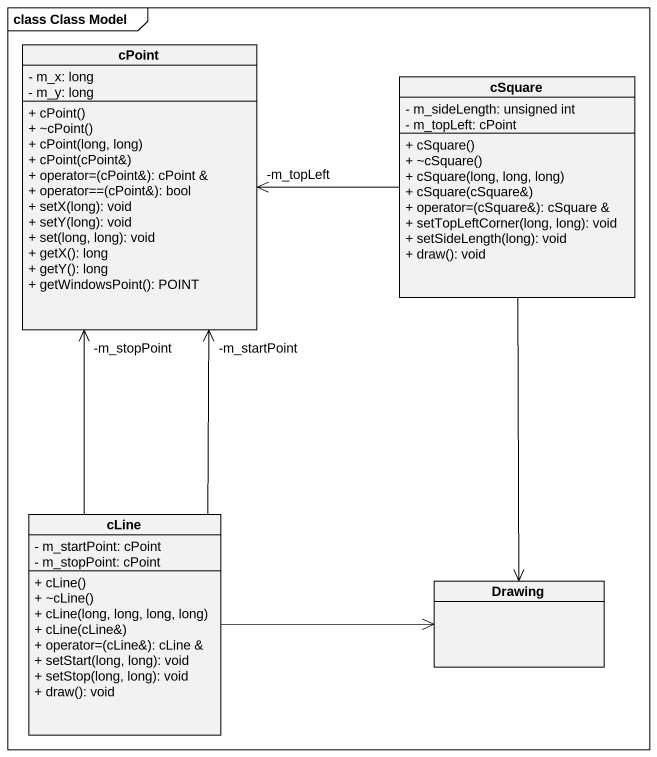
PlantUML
@startuml
mainframe class Class Model
hide circle
hide empty members
skinparam classAttributeIconSize 0
class cPoint {
  - m_x: long
  - m_y: long
  + cPoint()
  + ~cPoint()
  + cPoint(long, long)
  + cPoint(cPoint&)
  + operator=(cPoint&): cPoint &
  + operator==(cPoint&): bool
  + setX(long): void
  + setY(long): void
  + set(long, long): void
  + getX(): long
  + getY(): long
  + getWindowsPoint(): POINT
}
class cSquare {
  - m_sideLength: unsigned int
  - m_topLeft: cPoint
  + cSquare()
  + ~cSquare()
  + cSquare(long, long, long)
  + cSquare(cSquare&)
  + operator=(cSquare&): cSquare &
  + setTopLeftCorner(long, long): void
  + setSideLength(long): void
  + draw(): void
}
class cLine {
  - m_startPoint: cPoint
  - m_stopPoint: cPoint
  + cLine()
  + ~cLine()
  + cLine(long, long, long, long)
  + cLine(cLine&)
  + operator=(cLine&): cLine &
  + setStart(long, long): void
  + setStop(long, long): void
  + draw(): void
}
class Drawing
cSquare -left-> "-m_topLeft" cPoint
cSquare --> Drawing
cLine -up-> "-m_stopPoint" cPoint
cLine -up-> "-m_startPoint" cPoint
cLine -right-> Drawing
@enduml
